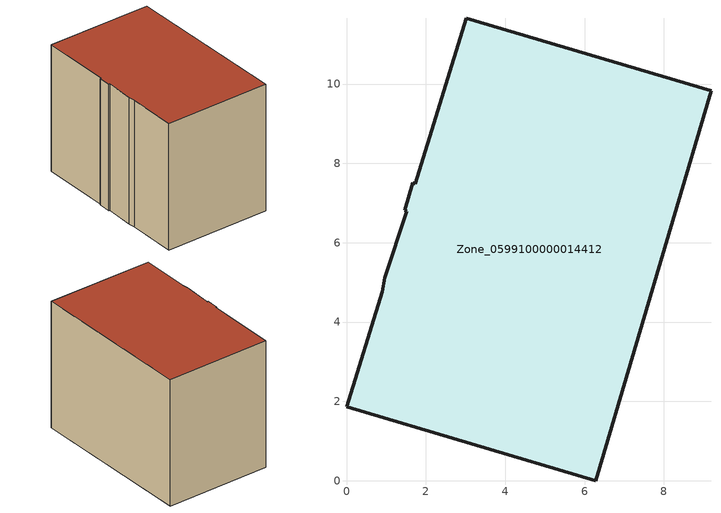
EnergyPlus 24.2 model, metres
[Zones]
Zone_0599100000014412
 floor ground (C_G): 0.9,4.76 0.96,5.12 1.52,6.79 1.47,6.81 1.67,7.51 1.74,7.48 3.02,11.66 9.19,9.83 6.28,0 0,1.86 z0.49
 wall outside (C_F): 3.02,11.66 1.74,7.48 1.67,7.51 1.47,6.81 1.52,6.79 0.96,5.12 0.9,4.76 0,1.86 6.28,0 9.19,9.83 3.02,11.66 z0.49:8.34
 roof outside (C_R): 0.96,5.12 0.9,4.76 0,1.86 6.28,0 9.19,9.83 3.02,11.66 1.74,7.48 1.67,7.51 1.47,6.81 1.52,6.79 z8.34
[BUILDING]
Pand.0599100000014412: North Axis=0; Terrain=City; Loads Convergence Tolerance Value=0.04; Temperature Convergence Tolerance Value=0.4; Solar Distribution=FullExterior; Maximum Number of Warmup Days=25; Minimum Number of Warmup Days=1
[Site:Location]
Rotterdam.The.Hague.AP_ZH_NLD Design_Conditions: Latitude=51.96; Longitude=4.45; Time Zone=1; Elevation=-4.5
[SITE:GROUNDTEMPERATURE:BUILDINGSURFACE]
18, 18, 18, 18, 18, 18, 18, 18, 18, 18, 18, 18
[MATERIAL] Thermal Absorptance=0.9; Solar Absorptance=0.7; Visible Absorptance=0.7
Name | Roughness | Thickness | Conductivity | Density | Specific Heat
G.TC.1965-1974 | MediumSmooth | 0.15 | 0.882353 | 540 | 1210
F.TC.1965-1974 | Rough | 0.3 | 0.697674 | 1920 | 840
R.TC.1965-1974 | MediumRough | 0.2 | 0.232558 | 1500 | 1000
[CONSTRUCTION]
C_G: G.TC.1965-1974
C_F: F.TC.1965-1974
C_R: R.TC.1965-1974
[ZONE]
Zone_0599100000014412: Type=1; Multiplier=1; Ceiling Height=Autocalculate; Volume=Autocalculate; Floor Area=autocalculate; Part of Total Floor Area=Yes
[ZONEINFILTRATION:DESIGNFLOWRATE]
Infil_Zone_0599100000014412: Zone or ZoneList or Space or SpaceList=Zone_0599100000014412; Schedule=AlwaysOn; Design Flow Rate Calculation Method=Flow/Area; Flow Rate per Floor Area=0.003; Constant Term Coefficient=1; Temperature Term Coefficient=0; Velocity Term Coefficient=0; Velocity Squared Term Coefficient=0
[HVACTEMPLATE:ZONE:IDEALLOADSAIRSYSTEM]
Zone_0599100000014412: Maximum Heating Supply Air Temperature=50; Minimum Cooling Supply Air Temperature=13; Maximum Heating Supply Air Humidity Ratio=0.0156; Minimum Cooling Supply Air Humidity Ratio=0.0077; Heating Limit=NoLimit; Cooling Limit=NoLimit; Dehumidification Control Type=ConstantSensibleHeatRatio; Cooling Sensible Heat Ratio=0.7; Dehumidification Setpoint=60; Humidification Control Type=None; Humidification Setpoint=30; Outdoor Air Method=None; Outdoor Air Flow Rate per Person=0.00944; Outdoor Air Flow Rate per Zone Floor Area=0; Outdoor Air Flow Rate per Zone=0; Demand Controlled Ventilation Type=None; Outdoor Air Economizer Type=NoEconomizer; Heat Recovery Type=None; Sensible Heat Recovery Effectiveness=0.7; Latent Heat Recovery Effectiveness=0.65
[ZONECONTROL:THERMOSTAT]
ThermostatControl_Zone_0599100000014412: Zone or ZoneList=Zone_0599100000014412; Control Type Schedule=DualSetpointControlType; Control 1=Thermostat_Zone_0599100000014412; Temperature Difference Between Cutout And Setpoint=0
[THERMOSTATSETPOINT:DUALSETPOINT]
Thermostat_Zone_0599100000014412: Heating Setpoint Temperature Schedule=HeatingSetpoint_Zone_0599100000014412; Cooling Setpoint Temperature Schedule=CoolingSetpoint_Zone_0599100000014412
[SCHEDULE:COMPACT]
HeatingSetpoint_Zone_0599100000014412: Through: 12/31, For: AllDays, Until: 24:00, 21
CoolingSetpoint_Zone_0599100000014412: Through: 12/31, For: AllDays, Until: 24:00, 24
DualSetpointControlType: Through: 12/31, For: AllDays, Until: 24:00, 4
AlwaysOn: Through: 12/31, For: AllDays, Until: 24:00, 1
